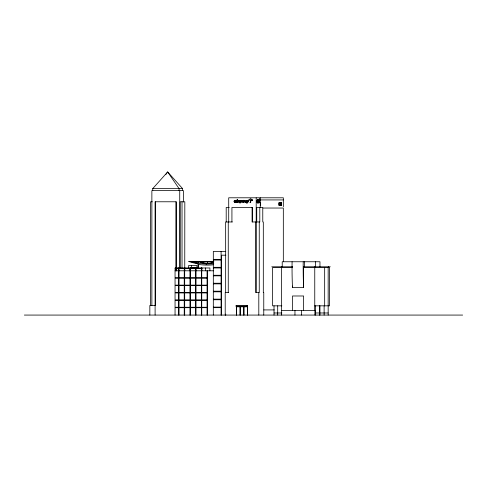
<?xml version="1.0" encoding="UTF-8"?>
<svg xmlns="http://www.w3.org/2000/svg" width="487" height="487" viewBox="0 0 487 487"><rect width="100%" height="100%" fill="white"/><g stroke="black" fill="none" stroke-linecap="round" stroke-linejoin="round"><path stroke-width="0.73" d="M260.454 205.368L260.454 202.702M279.118 205.368L279.112 202.689L281.054 202.702L281.054 205.368L279.112 205.356L279.118 202.702L281.054 202.702M281.054 205.368L281.048 202.689M259.017 201.234L258.944 202.312L259.017 200.267A2.289 0.335 -90 0 1 259.279 198.946L259.522 198.94A2.289 0.335 -90 0 1 259.766 200.218L258.494 200.236M257.867 200.236L257.8 203.073L257.83 200.321L258.268 200.297L258.299 202.026L258.451 200.522L258.42 202.312L258.542 200.236M258.031 201.989L257.8 203.073L257.909 202.397M258.682 201.32L258.707 201.995L258.804 201.32M258.981 201.259L259.06 200.455M258.037 201.204L258.098 200.187L257.988 202.263M258.159 201.204L258.213 200.187L258.159 200.985M279.648 204.625L279.428 202.89L279.477 205.21L280.019 205.185L280.153 202.927M280.39 203.718L280.269 202.927L280.11 204.071L279.781 203.992M225.706 314.267L225.706 314.322A6.952 5.278 90 0 1 225.725 314.523L225.645 315.071M259.041 200.206L259.303 200.023L259.321 202.482M225.731 314.59L225.682 314.109M257.179 202.294L257.087 200.187L257.112 202.3M259.261 202.16L259.413 202.525M225.633 314.614L225.584 314.821M280.135 203.487C279.374 205.21 280.147 200.474 279.867 205.112L279.83 202.909L279.599 203.31M279.477 205.21L279.794 204.528L279.483 204.637M279.763 203.286L279.568 202.982L279.66 203.456M279.629 203.335C279.477 202.452 279.958 206.08 279.629 203.408M279.495 204.796C278.99 205.873 280.987 204.753 279.648 204.187M279.739 203.116L279.982 202.902L280.262 205.234L280.202 202.994L280.037 204.083M247.639 200.559L248.029 201.679M239.799 202.062L240.249 201.496L239.793 200.577M279.477 203.31L279.745 203.012M240.188 202.531L240.231 202.093L239.659 202.355M243.756 201.515L243.756 201.149M243.786 201.332L243.299 202.105M247.426 202.105L247.037 201.009M240.578 202.081L240.535 202.489A0.706 0.7 -90 0 1 240.176 203.067L239.647 202.896L240.207 202.531M241.716 200.297L241.394 200.632L241.071 200.327L241.089 202.355L241.43 202.355L241.485 200.894M279.605 205.051L279.641 204.784M242.703 200.407L242.258 201.076L242.398 201.977A0.852 0.846 -90 0 0 242.812 202.33L243.877 202.129L244.072 200.881A0.877 0.864 -90 0 0 243.378 200.297M280.275 204.717L280.141 205.234L279.995 204.211L280.269 205.106L280.396 204.717M234.344 200.559L234.095 201.588L234.484 202.251M234.125 201.04L234.113 201.588M259.035 202.014L259.102 200.224M257.331 200.833C256.807 199.542 256.941 203.109 257.331 201.563M279.861 202.902L280.39 202.921M280.39 204.041L280.549 202.884L280.993 202.884L280.993 205.197L280.549 205.197L280.39 204.041L280.67 205.197L280.993 202.884L280.993 205.197L280.67 202.884L280.506 204.041M280.877 202.884L280.549 205.197L280.549 202.884L280.877 205.197L280.877 202.884L280.877 205.197M257.86 202.002L257.775 200.187L257.781 201.977L257.812 200.522M279.355 204.181L279.118 205.185M279.483 205.118C279.879 202.677 278.716 201.849 279.24 205.185M234.49 200.991L234.49 201.691M281.346 267.527L281.486 266.791L281.364 310.45L314.992 310.45L314.992 315.071M258.853 202.263L258.688 201.965L258.713 202.312M258.968 200.504L258.938 202.026M279.319 203.042L279.361 204.016M279.769 205.07L279.319 205.057M257.118 201.995L257.209 200.187M250.665 202.275C250.02 197.272 251.749 202.976 250.075 202.562M257.44 199.524L257.373 202.263M279.988 203.992L279.982 203.049L279.197 203.042M258.08 200.206L258.42 200.474M245.74 201.813L245.813 200.327L246.154 200.327L246.136 202.355L245.85 202.056L245.198 202.403M234.472 201.691C234.728 202.89 236.049 201.003 235.732 201.965A0.791 0.785 -90 0 1 235.446 202.288L235.154 202.391M238.91 200.79L239.032 202.056A0.737 0.724 -90 0 0 239.482 202.336L239.677 202.355M247.11 202.245L248.187 202.105L248.315 200.79M258.226 200.315L258.743 202.288L258.737 200.236M258.627 201.995L258.664 201.362M241.698 200.297L242.179 200.388L241.467 200.894M248.041 201.679L247.408 202.105M234.472 200.991L234.795 200.607M247.019 201.009L247.347 200.601M258.621 202.288L258.664 200.236M258.42 200.187L258.299 202.312L258.159 201.247M259.358 202.154L259.474 200.194L259.157 200.242A2.289 0.335 -90 0 1 259.394 198.946A2.289 0.335 -90 0 1 259.644 200.218L259.766 200.218M239.592 200.577L239.141 201.301L239.592 202.062M250.519 199L251.012 199.031A2.289 2.265 -90 0 1 252.643 200.303L252.643 200.303A1.449 1.437 -90 0 0 251.274 200.315A1.157 1.144 -90 0 0 249.886 200.321A1.37 1.351 -90 0 0 248.534 200.334L248.534 200.334A2.289 2.265 -90 0 1 250.154 199.037L250.622 198.903M165.964 174.401L167.656 171.929L182.576 188.615L182.576 190.612M328.092 267.527L328.658 266.791M328.731 266.791L328.165 267.527L328.165 315.071M247.116 200.455L246.672 200.327L246.672 203.134L247.031 203.134L247.128 202.245M250.482 202.391L250.014 202.501M257.209 202.026L257.166 201.521M152.735 190.612L152.735 188.615L167.656 171.929L179.064 188.615L179.064 190.612M257.16 200.881L257.136 200.23M242.861 200.674L242.861 202.008M239.214 200.413L238.819 201.533M245.685 201.935L245.125 202.087M234.326 200.559L235.172 200.291M247.098 200.455L247.579 200.279M237.072 202.02L236.798 200.327L237.4 199.615L237.382 200.327L237.741 200.327L237.382 200.595L237.516 202.385M237.066 199.822L237.4 199.615M257.392 201.673L257.58 202.294L257.611 200.236M242.843 200.674L243.317 200.577M239.196 200.413L240.578 200.327L240.56 202.081M235.3 202.355L235.434 202.288A0.791 0.785 -90 0 0 235.732 201.965M247.329 200.601L247.658 200.559M250.318 202.489L250.519 200.285M243.019 200.291L242.684 200.407A0.84 0.828 -90 0 0 242.313 200.851M213.495 262.292L207.712 263.723L207.712 261.933L213.495 261.933M213.476 262.651L207.712 264.076L213.763 263.741M235.008 200.565L235.763 200.778M243.317 202.105L242.843 202.008M243.001 200.291L243.397 200.297M235.172 202.391L234.624 202.336M152.735 188.615L182.576 188.615M260.113 199.926L283.331 199.926M251.255 200.315L251.274 200.315A1.449 1.437 -90 0 1 252.625 200.303M257.258 200.224L257.708 200.248L257.708 202.263L257.258 202.263L257.258 200.224L257.306 202.263M238.052 200.34L238.411 200.34L238.393 202.355L238.052 202.355L238.07 200.34M152.334 201.776L150.544 201.776L150.544 305.465M257.44 201.691L257.465 202.294L257.513 201.673M279.118 202.902L280.001 202.945M258.816 203.042L258.981 200.236M280.372 203.408L279.94 203.444L280.348 203.207M279.641 203.523L279.641 204.564M229.255 207.456L226.199 207.456L226.199 221.962M263.096 208.034L283.331 208.034L283.324 261.403M232.378 221.962L225.658 221.962L225.658 292.632M225.749 251.402L213.318 251.402L213.318 315.071M225.883 255.194L221.463 255.194L221.463 315.071M213.318 259.358L221.086 259.358M213.318 260.052L221.086 260.052M213.872 261.464L188.664 261.464A59.737 59.164 90 0 0 197.935 263.777L198.045 268.209M271.764 266.791L292.395 266.791M330.253 266.791L303.511 266.791L303.626 287.543L292.492 287.543A61.922 8.541 90 0 1 292.084 261.75M213.318 267.32L221.086 267.32M303.626 267.527L324.665 267.527L324.665 305.83M324.792 267.527L329.565 267.527L329.565 305.83L314.76 305.83M191.708 267.71L198.239 267.71M175.058 267.978L209.897 267.978L209.897 270.79M213.318 267.96L221.086 267.96M175.058 268.319L202.014 268.319L202.014 267.978M213.696 270.79L175.052 270.79L175.052 277.748L178.522 277.748L178.522 268.319M213.318 275.277L221.086 275.277M213.318 275.837L221.086 275.837M207.066 277.748L201.74 277.748L201.74 267.978M207.066 278.168L201.74 278.168L201.74 285.138L207.066 285.138M213.318 283.239L221.086 283.239M213.318 283.872L221.086 283.872M207.066 285.552L201.74 285.552L201.74 292.529L207.066 292.529M213.318 291.196L221.086 291.196M213.318 291.81L221.086 291.81M228.713 292.632L225.207 292.632L225.207 315.071M207.066 292.93L201.74 292.93L201.74 299.907L207.066 299.907M213.318 299.152L221.086 299.152M213.318 299.748L221.086 299.748M207.066 300.309L201.74 300.309L201.74 307.267L207.066 307.267M281.87 305.83L272.598 305.83L272.598 267.527L292.51 267.527L292.383 266.791M247.603 306.798L236.298 306.798L236.298 306.195M213.318 307.114L221.086 307.114M213.318 307.656L221.086 307.656M207.066 307.693L201.74 307.693L201.74 315.071M263.838 309.915L274.272 309.915M274.023 312.983L277.505 312.983M277.693 312.983L281.87 312.983M315.266 312.983L328.165 312.983M24.35 315.071L462.65 315.071M237.534 202.385L237.145 202.257M245.217 202.403L244.511 201.581M247.566 200.279L248.035 200.413M235.154 200.291L235.44 200.376A0.694 0.688 -90 0 1 235.702 200.65L235.781 200.778M243.299 200.577L243.616 200.76M245.144 202.087L244.87 200.327L244.511 200.327L244.547 201.904M258.299 200.474L258.384 201.241M258.725 202.014L258.542 201.362M248.017 200.413L248.333 200.79M280.317 203.103L280.269 203.718M258.329 200.206L258.396 202.038L258.329 201.247M314.389 266.791L314.809 267.527M257.513 201.928L257.538 202.233L257.562 199.524M324.123 305.83L324.123 315.071M319.965 266.803L319.965 261.75L282.229 261.75L282.229 266.803M319.947 305.83L319.947 315.071M319.442 305.83L319.442 315.071M315.625 261.75L315.625 266.803M315.266 305.83L315.266 315.071M314.76 267.527L314.76 310.45M304.491 261.75L304.491 266.803M303.626 310.45L303.626 295.986L292.492 295.986L292.492 310.45M301.636 310.45L301.636 315.071M294.958 310.45L294.958 315.071M292.492 286.064L292.492 287.543M283.331 206.695L283.331 197.789L228.713 197.789L228.713 221.962M281.596 310.45L281.596 315.071M280.67 202.884L280.67 205.197M279.775 202.927L279.781 205.112M277.693 305.83L277.693 315.071M274.023 305.83L274.023 315.071M263.765 315.071L263.765 292.632L263.315 292.632L263.315 221.962L262.773 221.962L262.773 207.456L256.74 207.456L256.74 221.962M260.259 197.789L260.259 207.608M259.796 207.456L259.796 221.962L252.083 221.962L252.083 207.456M259.254 221.962L259.254 292.632L255.748 292.632L255.748 221.962M258.804 200.236L258.865 203.042M258.804 292.632L258.804 315.071M257.988 200.236L258.037 202.263M256.199 197.789L256.199 292.632M252.534 221.962L252.534 207.456L231.928 207.456L231.928 221.962M247.603 315.071L247.603 305.574L235.976 305.574L235.976 306.195L247.499 306.195L247.475 315.071M247.177 305.574L247.177 306.195M247.012 202.148L247.012 203.134M244.005 306.798L244.005 315.071M243.737 306.798L243.737 315.071M240.274 306.798L240.274 315.071M240.006 306.798L240.006 315.071M236.542 306.798L236.542 315.071M236.457 200.315L236.457 202.355M236.408 305.574L236.408 315.071M228.263 221.962L228.263 292.632M221.086 251.402L221.086 315.071M207.444 270.79L207.444 315.071M207.066 270.79L207.066 315.071M205.465 267.978L205.465 270.79M201.801 268.319L201.801 270.79M201.636 267.978L201.636 268.319M201.417 267.978L201.356 277.748L196.005 277.748L196.06 267.978M201.356 315.071L201.356 307.693L196.005 307.693L196.005 315.071M198.599 268.209L198.599 264.429L201.034 264.764A60.291 59.718 -90 0 0 213.233 264.831M196.943 267.71L196.943 265.452L188.664 265.452L188.664 268.453M196.279 267.978L196.279 268.319M195.926 267.978L195.926 268.319M195.707 267.978L195.707 270.79M195.652 268.319L195.652 277.748L190.46 277.748L190.46 268.319M195.652 315.071L195.652 307.693L190.46 307.693L190.46 315.071M191.561 265.452L191.561 268.453M190.734 267.978L190.734 268.319M190.52 267.978L190.52 270.79M190.216 267.978L190.216 268.319M189.997 267.978L189.997 270.79M189.942 268.319L189.942 277.748L184.683 277.748L184.683 268.319M189.942 315.071L189.942 307.693L184.683 307.693L184.683 315.071M184.957 267.978L184.957 268.319M184.743 270.79L184.817 201.776L180.19 201.776L180.19 268.38M184.506 267.978L184.506 268.319M184.293 267.978L184.232 277.748L179.046 277.748L179.106 267.978M184.232 315.071L184.232 307.693L179.046 307.693L179.046 315.071M183.441 202.02L183.441 190.612L151.871 190.612L151.871 305.465M182.028 201.776L182.028 268.38M179.727 190.612L179.727 268.197M179.326 267.978L179.326 268.319M178.802 267.978L178.802 268.319M178.583 267.978L178.583 270.79M178.522 315.071L178.522 307.693L175.052 307.693L175.052 315.071M176.982 267.978L176.982 268.319M176.665 267.978L176.665 270.79M176.233 270.79L176.245 201.776L155.109 201.776L155.109 315.071M176.136 268.319L176.136 270.79M176.002 201.776L176.002 270.65M175.691 267.978L175.691 270.79M175.618 267.978L175.618 270.79M175.168 268.319L175.095 270.79M155.353 201.776L155.353 305.465L149.838 305.465L149.838 315.071M195.257 261.86A59.737 59.164 -90 0 1 194.039 261.464M303.626 287.543A61.922 8.541 90 0 1 303.218 261.75M196.778 261.933L194.362 262.578L191.835 261.945L196.778 261.933M198.112 261.933L194.903 262.712L198.112 263.321L198.112 261.933M236.475 200.315L236.116 200.315L236.116 202.355L236.475 202.355L236.475 200.315M207.334 261.933L200.169 261.933L207.334 263.723L207.334 261.933M178.522 278.168L175.052 278.168L175.052 285.138L178.522 285.138L178.522 278.168M184.232 278.168L179.046 278.168L179.046 285.138L184.232 285.138L184.232 278.168M189.942 278.168L184.683 278.168L184.683 285.138L189.942 285.138L189.942 278.168M195.652 278.168L190.46 278.168L190.46 285.138L195.652 285.138L195.652 278.168M201.356 278.168L196.005 278.168L196.005 285.138L201.356 285.138L201.356 278.168M178.522 285.552L175.052 285.552L175.052 292.529L178.522 292.529L178.522 285.552M184.232 285.552L179.046 285.552L179.046 292.529L184.232 292.529L184.232 285.552M189.942 285.552L184.683 285.552L184.683 292.529L189.942 292.529L189.942 285.552M195.652 285.552L190.46 285.552L190.46 292.529L195.652 292.529L195.652 285.552M201.356 285.552L196.005 285.552L196.005 292.529L201.356 292.529L201.356 285.552M178.522 292.93L175.052 292.93L175.052 299.907L178.522 299.907L178.522 292.93M184.232 292.93L179.046 292.93L179.046 299.907L184.232 299.907L184.232 292.93M189.942 292.93L184.683 292.93L184.683 299.907L189.942 299.907L189.942 292.93M195.652 292.93L190.46 292.93L190.46 299.907L195.652 299.907L195.652 292.93M201.356 292.93L196.005 292.93L196.005 299.907L201.356 299.907L201.356 292.93M178.522 300.309L175.052 300.309L175.052 307.267L178.522 307.267L178.522 300.309M184.232 300.309L179.046 300.309L179.046 307.267L184.232 307.267L184.232 300.309M189.942 300.309L184.683 300.309L184.683 307.267L189.942 307.267L189.942 300.309M195.652 300.309L190.46 300.309L190.46 307.267L195.652 307.267L195.652 300.309M201.356 300.309L196.005 300.309L196.005 307.267L201.356 307.267L201.356 300.309M206.859 264.064L198.72 263.406L198.72 261.933L206.859 264.064"/></g></svg>
